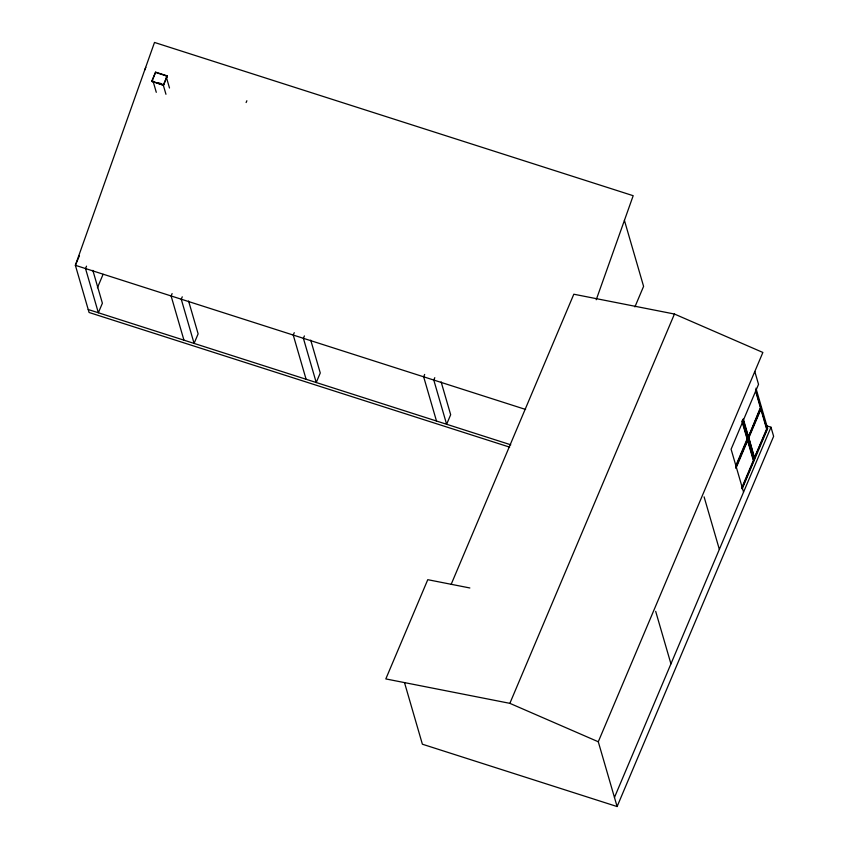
<?xml version="1.0" encoding="UTF-8"?>
<svg xmlns="http://www.w3.org/2000/svg" width="849" height="849" viewBox="0 0 849 849"><rect width="100%" height="100%" fill="white"/><g stroke="black" fill="none" stroke-linecap="round" stroke-linejoin="round"><path stroke-width="1.27" d="M596.231 299.75L633.184 195.705L154.507 42.45L75.37 265.302L89.081 312.485L509.655 447.147M144.701 70.064L145.826 67.4M151.78 81.196L155.611 72.144L167.253 75.879L163.528 85.271L151.78 81.196L163.528 85.271M151.886 81.546L155.611 72.144M152.693 81.801L153.022 81.037L156.29 92.318M79.403 255.761L75.37 265.302L525.605 409.451M86.524 266.162L85.516 268.549L98.357 312.761L102.389 303.22L92.849 270.375M163.433 84.921L167.253 75.879M97.412 287.769L103.079 274.344M246.114 102.538L246.868 100.755M172.114 293.574L171.105 295.951L183.946 340.162M182.259 296.821L181.251 299.198L194.092 343.41L198.125 333.869L188.584 301.024M294.253 332.681L293.245 335.058L306.096 379.27M304.398 335.928L303.39 338.305L316.231 382.517L320.264 372.976L310.723 340.131M424.659 374.43L423.651 376.807L436.492 421.019M434.794 377.678L433.786 380.055L446.627 424.267L450.67 414.726L441.13 381.88M451.19 584.292L573.818 294.221L674.446 314.034L762.869 352.452L598.28 741.761L617.106 806.55L422.388 744.212L404.495 682.596M634.914 306.892L643.595 286.357L624.418 220.369M469.858 587.975L427.769 579.687L385.817 678.924L509.856 703.343L674.446 314.034M735.839 465.666L747.12 438.986L741.888 420.998M755.568 389.733L760.8 407.722L748.489 436.832L760.386 407.594L755.514 390.805M735.733 467.003L747.523 439.113L742.291 421.125M735.627 467.926L761.436 407.106M736.041 468.054L747.831 440.164L753.753 460.561L741.962 488.451M754.719 458.269L748.797 437.882L761.097 408.772L767.029 429.169L754.315 458.142M741.559 488.324L753.35 460.423L747.428 440.037M754.825 456.921L766.615 429.032L760.693 408.645M742.143 488.918L767.666 428.543L755.939 388.184M614.464 797.444L770.988 427.227L765.968 425.614M617.106 806.55L773.63 436.322L770.988 427.227M156.524 72.759L166.149 75.837M167.03 76.983L166.224 76.728L169.503 88.009M158.031 82.65L161.788 83.849M163.857 84.507L163.04 84.253L165.958 94.281M748.797 437.882L753.965 456.942M88.222 309.514L510.78 444.802M509.856 703.343L598.28 741.761M754.803 371.533L758.528 384.342L731.095 449.227L743.554 492.112M743.268 418.833L748.489 436.832M743.204 419.905L748.086 436.694M742.663 419.576L754.39 459.935M704.097 496.856L719.347 549.356M655.683 611.354L670.943 663.865"/></g></svg>
